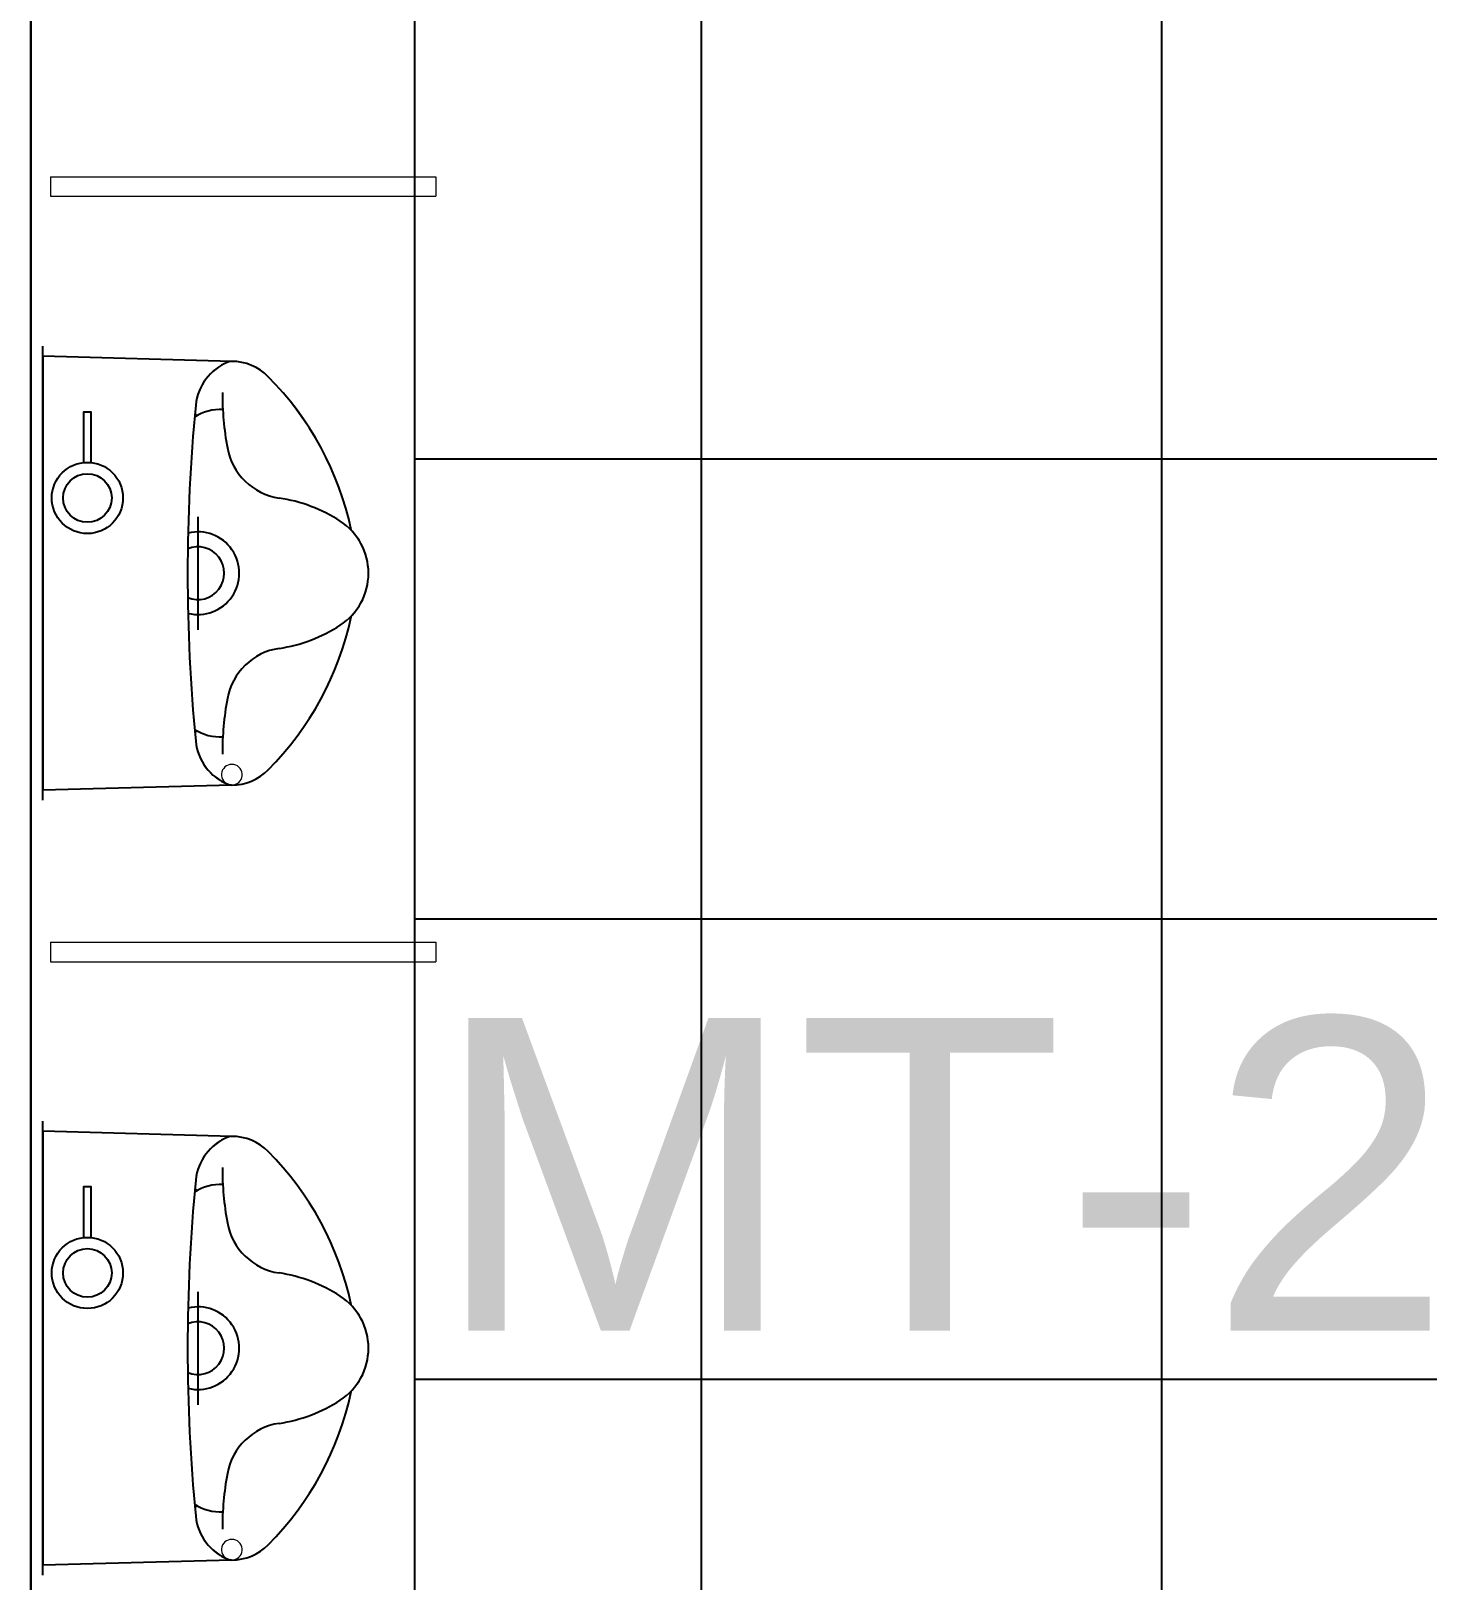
# Model space of a CAD drawing. Header units: millimetres. Extents: x 2148 to 2681, y 758 to 986.
# Drawn here: x 2510.94 to 2511.84, y 948.525 to 949.524 of the extents above; entities that cross this region are included whole.
import ezdxf

# ---------------------------------------------------------------- set-up
doc = ezdxf.new("R2010")
doc.units = ezdxf.units.MM
for name, color, linetype in [('0.1', 193, 'Continuous'), ('0.4', 121, 'Continuous'), ('DR', 7, 'Continuous'), ('hacht', 8, 'Continuous'), ('HATCH', 8, 'Continuous'), ('TEXT', 6, 'Continuous')]:
    doc.layers.add(name, color=color, linetype=linetype)
doc.styles.add('SWISS', font='swissl.ttf')

msp = doc.modelspace()

# ---------------------------------------------------------------- hatches: boundary and pattern name
at = {"layer": 'hacht', "ltscale": 0.05}
h = msp.add_hatch(dxfattribs=at)
h.set_pattern_fill('NET', color=256, scale=2.375, style=0)
h.set_pattern_definition([(0, (82336.3097, 3047.26358), (0, 0.296875), []), (90, (82336.3097, 3047.26358), (-0.296875, 2e-17), [])])
h.paths.add_polyline_path([(2511.8764025, 949.608491), (2511.9014025, 949.608491), (2511.9014025, 949.633491), (2512.3014025, 949.633491, 0.37895078), (2511.9014025, 950.008491), (2511.8764025, 950.008491), (2511.8764025, 950.4326617), (2511.8466668, 950.4326617), (2511.4466668, 950.4326617), (2510.95239, 950.4326617), (2510.95239, 950.3415499), (2511.1875558, 950.3415499), (2511.1875558, 949.9338362), (2511.2009959, 949.9338362), (2511.2009959, 949.9213362), (2511.1875558, 949.9213362), (2511.1875558, 949.4300491), (2511.2009959, 949.4300491), (2511.2009959, 949.4175491), (2511.1875558, 949.4175491), (2511.1875558, 948.9361779), (2511.2009959, 948.9361779), (2511.2009959, 948.9236779), (2511.1875558, 948.9236779), (2511.1875558, 948.4361779), (2511.2009959, 948.4361779), (2511.2009959, 948.4236779), (2511.1875558, 948.4236779), (2511.1875558, 948.4014659), (2510.95239, 948.4014659), (2510.95239, 947.6650508), (2511.3507242, 947.6650508), (2511.3507242, 948.1200508), (2511.3757242, 948.1200508, -0.41374725), (2511.8007242, 947.6650508), (2512.4464025, 947.6650508), (2512.4464025, 948.5215723), (2512.0464025, 948.5215723), (2512.0464025, 948.5929748), (2512.0714025, 948.5929748), (2512.0714025, 948.6179748), (2512.3714025, 948.6179748, 0.42638434), (2512.0723685, 948.8930369, 0.00085957), (2512.0714025, 948.8929748), (2512.0464025, 948.8929748), (2512.0464025, 949.0932632), (2512.0714025, 949.0932632), (2512.0714025, 949.1182632), (2512.3714025, 949.1182632, 0.42638434), (2512.0723685, 949.3933253, 0.00085957), (2512.0714025, 949.3932632), (2512.0464025, 949.3932632), (2512.0464025, 949.5227688), (2511.8764025, 949.5227688)])
h.paths.add_polyline_path([(2512.3484928, 950.2499078, -0.00112156), (2512.3490007, 950.2504881, 0.00332144)], flags=17)
h.paths.add_polyline_path([(2512.4411482, 950.1145375, 0.10439804), (2512.5404538, 950.1159242), (2512.6122846, 950.1363326), (2512.659526, 950.1500047), (2512.670425, 950.1591366), (2512.670425, 950.234482), (2512.6939905, 950.234482, -0.41421356), (2512.7153958, 950.2130768, -0.39000704), (2512.6957725, 950.1917458), (2512.6957725, 950.1621719), (2512.6890816, 950.1621719), (2512.6890816, 950.1916715), (2512.670425, 950.1916715), (2512.670425, 950.1591366), (2512.659526, 950.1500047), (2512.6122846, 950.1363326), (2512.5404538, 950.1159242, -0.10439804)])
h.paths.add_polyline_path([(2512.3490007, 950.1689134, -0.19353763), (2512.3344223, 950.2097007, 0.19353762), (2512.3490007, 950.1689134, 0.1598959), (2512.4413632, 950.1144903, -0.1598959)], flags=16)
h.paths.add_polyline_path([(2511.7267884, 949.0335802), (2511.2943399, 949.0335802), (2511.2943399, 948.8444669), (2511.7267884, 948.8444669)], flags=24)

# ---------------------------------------------------------------- linework, layer by layer
at = {"color": 8, "ltscale": 0.05, "elevation": 0}
msp.add_lwpolyline([(2510.93989, 948.4014659), (2511.1875558, 948.4014659), (2511.1875558, 950.3415499), (2510.93989, 950.3415499)], close=True, dxfattribs=at)
at = {"layer": '0.1'}
for p, q in [((2510.947573, 949.0279016, 0), (2510.947573, 949.3207346, 0)), ((2510.947573, 949.0279016, 0), (2510.947573, 949.3207346, 0)), ((2510.947573, 949.0279016, 0), (2510.947573, 949.3207346, 0)), ((2510.947573, 949.0279016, 0), (2510.947573, 949.3207346, 0)), ((2510.947573, 949.0279016, 0), (2510.947573, 949.3207346, 0)), ((2510.947573, 949.0279016, 0), (2510.947573, 949.3207346, 0)), ((2510.947573, 949.0279016, 0), (2510.947573, 949.3207346, 0)), ((2510.947573, 949.0279016, 0), (2510.947573, 949.3207346, 0)), ((2510.947573, 949.0279016, 0), (2510.947573, 949.3207346, 0)), ((2510.947573, 949.0279016, 0), (2510.947573, 949.3207346, 0)), ((2510.947573, 949.3142518, 0), (2510.947573, 949.0343844, 0)), ((2511.069488, 949.3109838, 0), (2510.947573, 949.3142518, 0)), ((2510.947573, 949.3142518, 0), (2510.947573, 949.0343844, 0)), ((2511.069488, 949.3109838, 0), (2510.947573, 949.3142518, 0)), ((2510.947573, 949.3142518, 0), (2510.947573, 949.0343844, 0)), ((2511.069488, 949.3109838, 0), (2510.947573, 949.3142518, 0)), ((2510.947573, 949.3142518, 0), (2510.947573, 949.0343844, 0)), ((2511.069488, 949.3109838, 0), (2510.947573, 949.3142518, 0)), ((2510.947573, 949.3142518, 0), (2510.947573, 949.0343844, 0)), ((2511.069488, 949.3109838, 0), (2510.947573, 949.3142518, 0)), ((2510.947573, 949.3142518, 0), (2510.947573, 949.0343844, 0)), ((2511.069488, 949.3109838, 0), (2510.947573, 949.3142518, 0)), ((2510.947573, 949.3142518, 0), (2510.947573, 949.0343844, 0)), ((2511.069488, 949.3109838, 0), (2510.947573, 949.3142518, 0)), ((2510.947573, 949.3142518, 0), (2510.947573, 949.0343844, 0)), ((2511.069488, 949.3109838, 0), (2510.947573, 949.3142518, 0)), ((2510.947573, 949.3142518, 0), (2510.947573, 949.0343844, 0)), ((2511.069488, 949.3109838, 0), (2510.947573, 949.3142518, 0)), ((2510.947573, 949.3142518, 0), (2510.947573, 949.0343844, 0)), ((2511.069488, 949.3109838, 0), (2510.947573, 949.3142518, 0)), ((2511.0475727, 949.2106439, 0), (2511.0475727, 949.1377119, 0)), ((2511.0475727, 949.2106439, 0), (2511.0475727, 949.1377119, 0)), ((2511.0475727, 949.2106439, 0), (2511.0475727, 949.1377119, 0)), ((2511.0475727, 949.2106439, 0), (2511.0475727, 949.1377119, 0)), ((2511.0475727, 949.2106439, 0), (2511.0475727, 949.1377119, 0)), ((2511.0475727, 949.2106439, 0), (2511.0475727, 949.1377119, 0)), ((2511.0475727, 949.2106439, 0), (2511.0475727, 949.1377119, 0)), ((2511.0475727, 949.2106439, 0), (2511.0475727, 949.1377119, 0)), ((2511.0475727, 949.2106439, 0), (2511.0475727, 949.1377119, 0)), ((2511.0475727, 949.2106439, 0), (2511.0475727, 949.1377119, 0)), ((2511.069488, 949.0376524, 0), (2510.947573, 949.0343844, 0)), ((2511.069488, 949.0376524, 0), (2510.947573, 949.0343844, 0)), ((2511.069488, 949.0376524, 0), (2510.947573, 949.0343844, 0)), ((2511.069488, 949.0376524, 0), (2510.947573, 949.0343844, 0)), ((2511.069488, 949.0376524, 0), (2510.947573, 949.0343844, 0)), ((2511.069488, 949.0376524, 0), (2510.947573, 949.0343844, 0)), ((2511.069488, 949.0376524, 0), (2510.947573, 949.0343844, 0)), ((2511.069488, 949.0376524, 0), (2510.947573, 949.0343844, 0)), ((2511.069488, 949.0376524, 0), (2510.947573, 949.0343844, 0)), ((2511.069488, 949.0376524, 0), (2510.947573, 949.0343844, 0)), ((2510.947573, 948.5279016, 0), (2510.947573, 948.8207346, 0)), ((2510.947573, 948.5279016, 0), (2510.947573, 948.8207346, 0)), ((2510.947573, 948.8142518, 0), (2510.947573, 948.5343844, 0)), ((2511.069488, 948.8109838, 0), (2510.947573, 948.8142518, 0)), ((2510.947573, 948.8142518, 0), (2510.947573, 948.5343844, 0)), ((2511.069488, 948.8109838, 0), (2510.947573, 948.8142518, 0)), ((2511.0475727, 948.7106439, 0), (2511.0475727, 948.6377119, 0)), ((2511.0475727, 948.7106439, 0), (2511.0475727, 948.6377119, 0)), ((2511.069488, 948.5376524, 0), (2510.947573, 948.5343844, 0)), ((2511.069488, 948.5376524, 0), (2510.947573, 948.5343844, 0))]:
    msp.add_line(p, q, dxfattribs=at)
for centre, radius, start, end in [((2511.0793476, 949.2795568, 0), 0.0333332, 111.7947487, 174.4420804), ((2511.0793476, 949.2795568, 0), 0.0333332, 111.7947487, 174.4420804), ((2511.0793476, 949.2795568, 0), 0.0333332, 111.7947487, 174.4420804), ((2511.0793476, 949.2795568, 0), 0.0333332, 111.7947487, 174.4420804), ((2511.0793476, 949.2795568, 0), 0.0333332, 111.7947487, 174.4420804), ((2511.0793476, 949.2795568, 0), 0.0333332, 111.7947487, 174.4420804), ((2511.0793476, 949.2795568, 0), 0.0333332, 111.7947487, 174.4420804), ((2511.0793476, 949.2795568, 0), 0.0333332, 111.7947487, 174.4420804), ((2511.0793476, 949.2795568, 0), 0.0333332, 111.7947487, 174.4420804), ((2511.0793476, 949.2795568, 0), 0.0333332, 111.7947487, 174.4420804), ((2511.0694467, 949.3043173, 0), 0.0066666, 89.6458022, 111.7947487), ((2511.0694467, 949.3043173, 0), 0.0066666, 89.6458022, 111.7947487), ((2511.0694467, 949.3043173, 0), 0.0066666, 89.6458022, 111.7947487), ((2511.0694467, 949.3043173, 0), 0.0066666, 89.6458022, 111.7947487), ((2511.0694467, 949.3043173, 0), 0.0066666, 89.6458022, 111.7947487), ((2511.0694467, 949.3043173, 0), 0.0066666, 89.6458022, 111.7947487), ((2511.0694467, 949.3043173, 0), 0.0066666, 89.6458022, 111.7947487), ((2511.0694467, 949.3043173, 0), 0.0066666, 89.6458022, 111.7947487), ((2511.0694467, 949.3043173, 0), 0.0066666, 89.6458022, 111.7947487), ((2511.0694467, 949.3043173, 0), 0.0066666, 89.6458022, 111.7947487), ((2511.0692819, 949.2776512, 0), 0.0333332, 44.7601461, 90), ((2511.0692819, 949.2776512, 0), 0.0333332, 44.7601461, 90), ((2511.0692819, 949.2776512, 0), 0.0333332, 44.7601461, 90), ((2511.0692819, 949.2776512, 0), 0.0333332, 44.7601461, 90), ((2511.0692819, 949.2776512, 0), 0.0333332, 44.7601461, 90), ((2511.0692819, 949.2776512, 0), 0.0333332, 44.7601461, 90), ((2511.0692819, 949.2776512, 0), 0.0333332, 44.7601461, 90), ((2511.0692819, 949.2776512, 0), 0.0333332, 44.7601461, 90), ((2511.0692819, 949.2776512, 0), 0.0333332, 44.7601461, 90), ((2511.0692819, 949.2776512, 0), 0.0333332, 44.7601461, 90), ((2510.9509387, 949.1602947, 0), 0.1999995, 12.1429335, 44.7601461), ((2510.9509387, 949.1602947, 0), 0.1999995, 12.1429335, 44.7601461), ((2510.9509387, 949.1602947, 0), 0.1999995, 12.1429335, 44.7601461), ((2510.9509387, 949.1602947, 0), 0.1999995, 12.1429335, 44.7601461), ((2510.9509387, 949.1602947, 0), 0.1999995, 12.1429335, 44.7601461), ((2510.9509387, 949.1602947, 0), 0.1999995, 12.1429335, 44.7601461), ((2510.9509387, 949.1602947, 0), 0.1999995, 12.1429335, 44.7601461), ((2510.9509387, 949.1602947, 0), 0.1999995, 12.1429335, 44.7601461), ((2510.9509387, 949.1602947, 0), 0.1999995, 12.1429335, 44.7601461), ((2510.9509387, 949.1602947, 0), 0.1999995, 12.1429335, 44.7601461), ((2511.2633148, 949.2909845, 0), 0.1999995, 180, 190.292817), ((2511.2633148, 949.2909845, 0), 0.1999995, 180, 190.292817), ((2511.2633148, 949.2909845, 0), 0.1999995, 180, 190.292817), ((2511.2633148, 949.2909845, 0), 0.1999995, 180, 190.292817), ((2511.2633148, 949.2909845, 0), 0.1999995, 180, 190.292817), ((2511.2633148, 949.2909845, 0), 0.1999995, 180, 190.292817), ((2511.2633148, 949.2909845, 0), 0.1999995, 180, 190.292817), ((2511.2633148, 949.2909845, 0), 0.1999995, 180, 190.292817), ((2511.2633148, 949.2909845, 0), 0.1999995, 180, 190.292817), ((2511.2633148, 949.2909845, 0), 0.1999995, 180, 190.292817), ((2512.1608329, 949.1743181, 0), 1.1199269, 174.4420804, 185.5579196), ((2512.1608329, 949.1743181, 0), 1.1199269, 174.4420804, 185.5579196), ((2512.1608329, 949.1743181, 0), 1.1199269, 174.4420804, 185.5579196), ((2512.1608329, 949.1743181, 0), 1.1199269, 174.4420804, 185.5579196), ((2512.1608329, 949.1743181, 0), 1.1199269, 174.4420804, 185.5579196), ((2512.1608329, 949.1743181, 0), 1.1199269, 174.4420804, 185.5579196), ((2512.1608329, 949.1743181, 0), 1.1199269, 174.4420804, 185.5579196), ((2512.1608329, 949.1743181, 0), 1.1199269, 174.4420804, 185.5579196), ((2512.1608329, 949.1743181, 0), 1.1199269, 174.4420804, 185.5579196), ((2512.1608329, 949.1743181, 0), 1.1199269, 174.4420804, 185.5579196), ((2511.0618448, 949.249925, 0), 0.0299999, 86.5994621, 123.1383206), ((2511.0618448, 949.249925, 0), 0.0299999, 86.5994621, 123.1383206), ((2511.0618448, 949.249925, 0), 0.0299999, 86.5994621, 123.1383206), ((2511.0618448, 949.249925, 0), 0.0299999, 86.5994621, 123.1383206), ((2511.0618448, 949.249925, 0), 0.0299999, 86.5994621, 123.1383206), ((2511.0618448, 949.249925, 0), 0.0299999, 86.5994621, 123.1383206), ((2511.0618448, 949.249925, 0), 0.0299999, 86.5994621, 123.1383206), ((2511.0618448, 949.249925, 0), 0.0299999, 86.5994621, 123.1383206), ((2511.0618448, 949.249925, 0), 0.0299999, 86.5994621, 123.1383206), ((2511.0618448, 949.249925, 0), 0.0299999, 86.5994621, 123.1383206), ((2511.1058901, 949.262396, 0), 0.0399999, 190.292817, 261.3901036), ((2511.1058901, 949.262396, 0), 0.0399999, 190.292817, 261.3901036), ((2511.1058901, 949.262396, 0), 0.0399999, 190.292817, 261.3901036), ((2511.1058901, 949.262396, 0), 0.0399999, 190.292817, 261.3901036), ((2511.1058901, 949.262396, 0), 0.0399999, 190.292817, 261.3901036), ((2511.1058901, 949.262396, 0), 0.0399999, 190.292817, 261.3901036), ((2511.1058901, 949.262396, 0), 0.0399999, 190.292817, 261.3901036), ((2511.1058901, 949.262396, 0), 0.0399999, 190.292817, 261.3901036), ((2511.1058901, 949.262396, 0), 0.0399999, 190.292817, 261.3901036), ((2511.1058901, 949.262396, 0), 0.0399999, 190.292817, 261.3901036), ((2511.0849312, 949.123974, 0), 0.0999997, 57.0420919, 81.3901036), ((2511.0849312, 949.123974, 0), 0.0999997, 57.0420919, 81.3901036), ((2511.0849312, 949.123974, 0), 0.0999997, 57.0420919, 81.3901036), ((2511.0849312, 949.123974, 0), 0.0999997, 57.0420919, 81.3901036), ((2511.0849312, 949.123974, 0), 0.0999997, 57.0420919, 81.3901036), ((2511.0849312, 949.123974, 0), 0.0999997, 57.0420919, 81.3901036), ((2511.0849312, 949.123974, 0), 0.0999997, 57.0420919, 81.3901036), ((2511.0849312, 949.123974, 0), 0.0999997, 57.0420919, 81.3901036), ((2511.0849312, 949.123974, 0), 0.0999997, 57.0420919, 81.3901036), ((2511.0849312, 949.123974, 0), 0.0999997, 57.0420919, 81.3901036), ((2511.1175725, 949.1743181, 0), 0.0399999, 302.9579081, 57.0420919), ((2511.1175725, 949.1743181, 0), 0.0399999, 302.9579081, 57.0420919), ((2511.1175725, 949.1743181, 0), 0.0399999, 302.9579081, 57.0420919), ((2511.1175725, 949.1743181, 0), 0.0399999, 302.9579081, 57.0420919), ((2511.1175725, 949.1743181, 0), 0.0399999, 302.9579081, 57.0420919), ((2511.1175725, 949.1743181, 0), 0.0399999, 302.9579081, 57.0420919), ((2511.1175725, 949.1743181, 0), 0.0399999, 302.9579081, 57.0420919), ((2511.1175725, 949.1743181, 0), 0.0399999, 302.9579081, 57.0420919), ((2511.1175725, 949.1743181, 0), 0.0399999, 302.9579081, 57.0420919), ((2511.1175725, 949.1743181, 0), 0.0399999, 302.9579081, 57.0420919), ((2511.0475727, 949.1743181, 0), 0.0266666, 256.1859408, 103.8140592), ((2511.0475727, 949.1743181, 0), 0.0266666, 256.1859408, 103.8140592), ((2511.0475727, 949.1743181, 0), 0.0266666, 256.1859408, 103.8140592), ((2511.0475727, 949.1743181, 0), 0.0266666, 256.1859408, 103.8140592), ((2511.0475727, 949.1743181, 0), 0.0266666, 256.1859408, 103.8140592), ((2511.0475727, 949.1743181, 0), 0.0266666, 256.1859408, 103.8140592), ((2511.0475727, 949.1743181, 0), 0.0266666, 256.1859408, 103.8140592), ((2511.0475727, 949.1743181, 0), 0.0266666, 256.1859408, 103.8140592), ((2511.0475727, 949.1743181, 0), 0.0266666, 256.1859408, 103.8140592), ((2511.0475727, 949.1743181, 0), 0.0266666, 256.1859408, 103.8140592), ((2511.0161136, 949.1743181, 0), 0.133333, 11.9264657, 12.1429335), ((2511.0161136, 949.1743181, 0), 0.133333, 11.9264657, 12.1429335), ((2511.0161136, 949.1743181, 0), 0.133333, 11.9264657, 12.1429335), ((2511.0161136, 949.1743181, 0), 0.133333, 11.9264657, 12.1429335), ((2511.0161136, 949.1743181, 0), 0.133333, 11.9264657, 12.1429335), ((2511.0161136, 949.1743181, 0), 0.133333, 11.9264657, 12.1429335), ((2511.0161136, 949.1743181, 0), 0.133333, 11.9264657, 12.1429335), ((2511.0161136, 949.1743181, 0), 0.133333, 11.9264657, 12.1429335), ((2511.0161136, 949.1743181, 0), 0.133333, 11.9264657, 12.1429335), ((2511.0161136, 949.1743181, 0), 0.133333, 11.9264657, 12.1429335), ((2511.0475727, 949.1743181, 0), 0.017, 247.3130539, 112.6869461), ((2511.0475727, 949.1743181, 0), 0.017, 247.3130539, 112.6869461), ((2511.0475727, 949.1743181, 0), 0.017, 247.3130539, 112.6869461), ((2511.0475727, 949.1743181, 0), 0.017, 247.3130539, 112.6869461), ((2511.0475727, 949.1743181, 0), 0.017, 247.3130539, 112.6869461), ((2511.0475727, 949.1743181, 0), 0.017, 247.3130539, 112.6869461), ((2511.0475727, 949.1743181, 0), 0.017, 247.3130539, 112.6869461), ((2511.0475727, 949.1743181, 0), 0.017, 247.3130539, 112.6869461), ((2511.0475727, 949.1743181, 0), 0.017, 247.3130539, 112.6869461), ((2511.0475727, 949.1743181, 0), 0.017, 247.3130539, 112.6869461), ((2510.9509387, 949.1883415, 0), 0.1999995, 315.2398539, 347.8570665), ((2510.9509387, 949.1883415, 0), 0.1999995, 315.2398539, 347.8570665), ((2510.9509387, 949.1883415, 0), 0.1999995, 315.2398539, 347.8570665), ((2510.9509387, 949.1883415, 0), 0.1999995, 315.2398539, 347.8570665), ((2510.9509387, 949.1883415, 0), 0.1999995, 315.2398539, 347.8570665), ((2510.9509387, 949.1883415, 0), 0.1999995, 315.2398539, 347.8570665), ((2510.9509387, 949.1883415, 0), 0.1999995, 315.2398539, 347.8570665), ((2510.9509387, 949.1883415, 0), 0.1999995, 315.2398539, 347.8570665), ((2510.9509387, 949.1883415, 0), 0.1999995, 315.2398539, 347.8570665), ((2510.9509387, 949.1883415, 0), 0.1999995, 315.2398539, 347.8570665), ((2511.0161136, 949.1743181, 0), 0.133333, 347.8570665, 348.0735343), ((2511.0161136, 949.1743181, 0), 0.133333, 347.8570665, 348.0735343), ((2511.0161136, 949.1743181, 0), 0.133333, 347.8570665, 348.0735343), ((2511.0161136, 949.1743181, 0), 0.133333, 347.8570665, 348.0735343), ((2511.0161136, 949.1743181, 0), 0.133333, 347.8570665, 348.0735343), ((2511.0161136, 949.1743181, 0), 0.133333, 347.8570665, 348.0735343), ((2511.0161136, 949.1743181, 0), 0.133333, 347.8570665, 348.0735343), ((2511.0161136, 949.1743181, 0), 0.133333, 347.8570665, 348.0735343), ((2511.0161136, 949.1743181, 0), 0.133333, 347.8570665, 348.0735343), ((2511.0161136, 949.1743181, 0), 0.133333, 347.8570665, 348.0735343), ((2511.0849312, 949.2246622, 0), 0.0999997, 278.6098964, 302.9579081), ((2511.0849312, 949.2246622, 0), 0.0999997, 278.6098964, 302.9579081), ((2511.0849312, 949.2246622, 0), 0.0999997, 278.6098964, 302.9579081), ((2511.0849312, 949.2246622, 0), 0.0999997, 278.6098964, 302.9579081), ((2511.0849312, 949.2246622, 0), 0.0999997, 278.6098964, 302.9579081), ((2511.0849312, 949.2246622, 0), 0.0999997, 278.6098964, 302.9579081), ((2511.0849312, 949.2246622, 0), 0.0999997, 278.6098964, 302.9579081), ((2511.0849312, 949.2246622, 0), 0.0999997, 278.6098964, 302.9579081), ((2511.0849312, 949.2246622, 0), 0.0999997, 278.6098964, 302.9579081), ((2511.0849312, 949.2246622, 0), 0.0999997, 278.6098964, 302.9579081), ((2511.1058901, 949.0862403, 0), 0.0399999, 98.6098964, 169.707183), ((2511.1058901, 949.0862403, 0), 0.0399999, 98.6098964, 169.707183), ((2511.1058901, 949.0862403, 0), 0.0399999, 98.6098964, 169.707183), ((2511.1058901, 949.0862403, 0), 0.0399999, 98.6098964, 169.707183), ((2511.1058901, 949.0862403, 0), 0.0399999, 98.6098964, 169.707183), ((2511.1058901, 949.0862403, 0), 0.0399999, 98.6098964, 169.707183), ((2511.1058901, 949.0862403, 0), 0.0399999, 98.6098964, 169.707183), ((2511.1058901, 949.0862403, 0), 0.0399999, 98.6098964, 169.707183), ((2511.1058901, 949.0862403, 0), 0.0399999, 98.6098964, 169.707183), ((2511.1058901, 949.0862403, 0), 0.0399999, 98.6098964, 169.707183), ((2511.2633148, 949.0576518, 0), 0.1999995, 169.707183, 180), ((2511.2633148, 949.0576518, 0), 0.1999995, 169.707183, 180), ((2511.2633148, 949.0576518, 0), 0.1999995, 169.707183, 180), ((2511.2633148, 949.0576518, 0), 0.1999995, 169.707183, 180), ((2511.2633148, 949.0576518, 0), 0.1999995, 169.707183, 180), ((2511.2633148, 949.0576518, 0), 0.1999995, 169.707183, 180), ((2511.2633148, 949.0576518, 0), 0.1999995, 169.707183, 180), ((2511.2633148, 949.0576518, 0), 0.1999995, 169.707183, 180), ((2511.2633148, 949.0576518, 0), 0.1999995, 169.707183, 180), ((2511.2633148, 949.0576518, 0), 0.1999995, 169.707183, 180), ((2511.0618448, 949.0987113, 0), 0.0299999, 236.8616794, 273.4005379), ((2511.0618448, 949.0987113, 0), 0.0299999, 236.8616794, 273.4005379), ((2511.0618448, 949.0987113, 0), 0.0299999, 236.8616794, 273.4005379), ((2511.0618448, 949.0987113, 0), 0.0299999, 236.8616794, 273.4005379), ((2511.0618448, 949.0987113, 0), 0.0299999, 236.8616794, 273.4005379), ((2511.0618448, 949.0987113, 0), 0.0299999, 236.8616794, 273.4005379), ((2511.0618448, 949.0987113, 0), 0.0299999, 236.8616794, 273.4005379), ((2511.0618448, 949.0987113, 0), 0.0299999, 236.8616794, 273.4005379), ((2511.0618448, 949.0987113, 0), 0.0299999, 236.8616794, 273.4005379), ((2511.0618448, 949.0987113, 0), 0.0299999, 236.8616794, 273.4005379), ((2511.0793476, 949.0690794, 0), 0.0333332, 185.5579196, 248.2052513), ((2511.0793476, 949.0690794, 0), 0.0333332, 185.5579196, 248.2052513), ((2511.0793476, 949.0690794, 0), 0.0333332, 185.5579196, 248.2052513), ((2511.0793476, 949.0690794, 0), 0.0333332, 185.5579196, 248.2052513), ((2511.0793476, 949.0690794, 0), 0.0333332, 185.5579196, 248.2052513), ((2511.0793476, 949.0690794, 0), 0.0333332, 185.5579196, 248.2052513), ((2511.0793476, 949.0690794, 0), 0.0333332, 185.5579196, 248.2052513), ((2511.0793476, 949.0690794, 0), 0.0333332, 185.5579196, 248.2052513), ((2511.0793476, 949.0690794, 0), 0.0333332, 185.5579196, 248.2052513), ((2511.0793476, 949.0690794, 0), 0.0333332, 185.5579196, 248.2052513), ((2511.0692819, 949.0709851, 0), 0.0333332, 270, 315.2398539), ((2511.0692819, 949.0709851, 0), 0.0333332, 270, 315.2398539), ((2511.0692819, 949.0709851, 0), 0.0333332, 270, 315.2398539), ((2511.0692819, 949.0709851, 0), 0.0333332, 270, 315.2398539), ((2511.0692819, 949.0709851, 0), 0.0333332, 270, 315.2398539), ((2511.0692819, 949.0709851, 0), 0.0333332, 270, 315.2398539), ((2511.0692819, 949.0709851, 0), 0.0333332, 270, 315.2398539), ((2511.0692819, 949.0709851, 0), 0.0333332, 270, 315.2398539), ((2511.0692819, 949.0709851, 0), 0.0333332, 270, 315.2398539), ((2511.0692819, 949.0709851, 0), 0.0333332, 270, 315.2398539), ((2511.0694467, 949.044319, 0), 0.0066666, 248.2052513, 270.3541978), ((2511.0694467, 949.044319, 0), 0.0066666, 248.2052513, 270.3541978), ((2511.0694467, 949.044319, 0), 0.0066666, 248.2052513, 270.3541978), ((2511.0694467, 949.044319, 0), 0.0066666, 248.2052513, 270.3541978), ((2511.0694467, 949.044319, 0), 0.0066666, 248.2052513, 270.3541978), ((2511.0694467, 949.044319, 0), 0.0066666, 248.2052513, 270.3541978), ((2511.0694467, 949.044319, 0), 0.0066666, 248.2052513, 270.3541978), ((2511.0694467, 949.044319, 0), 0.0066666, 248.2052513, 270.3541978), ((2511.0694467, 949.044319, 0), 0.0066666, 248.2052513, 270.3541978), ((2511.0694467, 949.044319, 0), 0.0066666, 248.2052513, 270.3541978), ((2511.0793476, 948.7795568, 0), 0.0333332, 111.7947487, 174.4420804), ((2511.0793476, 948.7795568, 0), 0.0333332, 111.7947487, 174.4420804), ((2511.0694467, 948.8043173, 0), 0.0066666, 89.6458022, 111.7947487), ((2511.0694467, 948.8043173, 0), 0.0066666, 89.6458022, 111.7947487), ((2511.0692819, 948.7776512, 0), 0.0333332, 44.7601461, 90), ((2511.0692819, 948.7776512, 0), 0.0333332, 44.7601461, 90), ((2510.9509387, 948.6602947, 0), 0.1999995, 12.1429335, 44.7601461), ((2510.9509387, 948.6602947, 0), 0.1999995, 12.1429335, 44.7601461), ((2511.2633148, 948.7909845, 0), 0.1999995, 180, 190.292817), ((2511.2633148, 948.7909845, 0), 0.1999995, 180, 190.292817), ((2512.1608329, 948.6743181, 0), 1.1199269, 174.4420804, 185.5579196), ((2512.1608329, 948.6743181, 0), 1.1199269, 174.4420804, 185.5579196), ((2511.0618448, 948.749925, 0), 0.0299999, 86.5994621, 123.1383206), ((2511.0618448, 948.749925, 0), 0.0299999, 86.5994621, 123.1383206), ((2511.1058901, 948.762396, 0), 0.0399999, 190.292817, 261.3901036), ((2511.1058901, 948.762396, 0), 0.0399999, 190.292817, 261.3901036), ((2511.0849312, 948.623974, 0), 0.0999997, 57.0420919, 81.3901036), ((2511.0849312, 948.623974, 0), 0.0999997, 57.0420919, 81.3901036), ((2511.1175725, 948.6743181, 0), 0.0399999, 302.9579081, 57.0420919), ((2511.1175725, 948.6743181, 0), 0.0399999, 302.9579081, 57.0420919), ((2511.0475727, 948.6743181, 0), 0.0266666, 256.1859408, 103.8140592), ((2511.0475727, 948.6743181, 0), 0.0266666, 256.1859408, 103.8140592), ((2511.0161136, 948.6743181, 0), 0.133333, 11.9264657, 12.1429335), ((2511.0161136, 948.6743181, 0), 0.133333, 11.9264657, 12.1429335), ((2511.0475727, 948.6743181, 0), 0.017, 247.3130539, 112.6869461), ((2511.0475727, 948.6743181, 0), 0.017, 247.3130539, 112.6869461), ((2511.0161136, 948.6743181, 0), 0.133333, 347.8570665, 348.0735343), ((2511.0161136, 948.6743181, 0), 0.133333, 347.8570665, 348.0735343), ((2510.9509387, 948.6883415, 0), 0.1999995, 315.2398539, 347.8570665), ((2510.9509387, 948.6883415, 0), 0.1999995, 315.2398539, 347.8570665), ((2511.0849312, 948.7246622, 0), 0.0999997, 278.6098964, 302.9579081), ((2511.0849312, 948.7246622, 0), 0.0999997, 278.6098964, 302.9579081), ((2511.1058901, 948.5862403, 0), 0.0399999, 98.6098964, 169.707183), ((2511.1058901, 948.5862403, 0), 0.0399999, 98.6098964, 169.707183), ((2511.2633148, 948.5576518, 0), 0.1999995, 169.707183, 180), ((2511.2633148, 948.5576518, 0), 0.1999995, 169.707183, 180), ((2511.0618448, 948.5987113, 0), 0.0299999, 236.8616794, 273.4005379), ((2511.0618448, 948.5987113, 0), 0.0299999, 236.8616794, 273.4005379), ((2511.0793476, 948.5690794, 0), 0.0333332, 185.5579196, 248.2052513), ((2511.0793476, 948.5690794, 0), 0.0333332, 185.5579196, 248.2052513), ((2511.0692819, 948.5709851, 0), 0.0333332, 270, 315.2398539), ((2511.0692819, 948.5709851, 0), 0.0333332, 270, 315.2398539), ((2511.0694467, 948.544319, 0), 0.0066666, 248.2052513, 270.3541978), ((2511.0694467, 948.544319, 0), 0.0066666, 248.2052513, 270.3541978)]:
    msp.add_arc(centre, radius, start, end, dxfattribs=at)
at = {"layer": '0.4', "color": 193, "lineweight": 0, "ltscale": 0.5}
for p, q in [((2510.947573, 949.2375587, 0), (2510.947573, 949.3142518, 0)), ((2510.947573, 949.3142518, 0), (2511.069488, 949.3109838, 0)), ((2510.947573, 949.2375587, 0), (2510.947573, 949.3142518, 0)), ((2510.947573, 949.3142518, 0), (2511.069488, 949.3109838, 0)), ((2510.947573, 949.2375587, 0), (2510.947573, 949.3142518, 0)), ((2510.947573, 949.3142518, 0), (2511.069488, 949.3109838, 0)), ((2510.947573, 949.2375587, 0), (2510.947573, 949.3142518, 0)), ((2510.947573, 949.3142518, 0), (2511.069488, 949.3109838, 0)), ((2510.947573, 949.2375587, 0), (2510.947573, 949.3142518, 0)), ((2510.947573, 949.3142518, 0), (2511.069488, 949.3109838, 0)), ((2510.947573, 949.2375587, 0), (2510.947573, 949.3142518, 0)), ((2510.947573, 949.3142518, 0), (2511.069488, 949.3109838, 0)), ((2510.947573, 949.2375587, 0), (2510.947573, 949.3142518, 0)), ((2510.947573, 949.3142518, 0), (2511.069488, 949.3109838, 0)), ((2510.947573, 949.2375587, 0), (2510.947573, 949.3142518, 0)), ((2510.947573, 949.3142518, 0), (2511.069488, 949.3109838, 0)), ((2510.947573, 949.2375587, 0), (2510.947573, 949.3142518, 0)), ((2510.947573, 949.3142518, 0), (2511.069488, 949.3109838, 0)), ((2510.947573, 949.2375587, 0), (2510.947573, 949.3142518, 0)), ((2510.947573, 949.3142518, 0), (2511.069488, 949.3109838, 0)), ((2511.0475727, 949.1573182, 0), (2511.0475727, 949.1913181, 0)), ((2511.0475727, 949.1573182, 0), (2511.0475727, 949.1913181, 0)), ((2511.0475727, 949.1573182, 0), (2511.0475727, 949.1913181, 0)), ((2511.0475727, 949.1573182, 0), (2511.0475727, 949.1913181, 0)), ((2511.0475727, 949.1573182, 0), (2511.0475727, 949.1913181, 0)), ((2511.0475727, 949.1573182, 0), (2511.0475727, 949.1913181, 0)), ((2511.0475727, 949.1573182, 0), (2511.0475727, 949.1913181, 0)), ((2511.0475727, 949.1573182, 0), (2511.0475727, 949.1913181, 0)), ((2511.0475727, 949.1573182, 0), (2511.0475727, 949.1913181, 0)), ((2511.0475727, 949.1573182, 0), (2511.0475727, 949.1913181, 0)), ((2510.947573, 949.0343844, 0), (2510.947573, 949.117559, 0)), ((2510.947573, 949.0343844, 0), (2510.947573, 949.117559, 0)), ((2510.947573, 949.0343844, 0), (2510.947573, 949.117559, 0)), ((2510.947573, 949.0343844, 0), (2510.947573, 949.117559, 0)), ((2510.947573, 949.0343844, 0), (2510.947573, 949.117559, 0)), ((2510.947573, 949.0343844, 0), (2510.947573, 949.117559, 0)), ((2510.947573, 949.0343844, 0), (2510.947573, 949.117559, 0)), ((2510.947573, 949.0343844, 0), (2510.947573, 949.117559, 0)), ((2510.947573, 949.0343844, 0), (2510.947573, 949.117559, 0)), ((2510.947573, 949.0343844, 0), (2510.947573, 949.117559, 0)), ((2511.069488, 949.0376524, 0), (2510.947573, 949.0343844, 0)), ((2511.069488, 949.0376524, 0), (2510.947573, 949.0343844, 0)), ((2511.069488, 949.0376524, 0), (2510.947573, 949.0343844, 0)), ((2511.069488, 949.0376524, 0), (2510.947573, 949.0343844, 0)), ((2511.069488, 949.0376524, 0), (2510.947573, 949.0343844, 0)), ((2511.069488, 949.0376524, 0), (2510.947573, 949.0343844, 0)), ((2511.069488, 949.0376524, 0), (2510.947573, 949.0343844, 0)), ((2511.069488, 949.0376524, 0), (2510.947573, 949.0343844, 0)), ((2511.069488, 949.0376524, 0), (2510.947573, 949.0343844, 0)), ((2511.069488, 949.0376524, 0), (2510.947573, 949.0343844, 0)), ((2510.947573, 948.7375587, 0), (2510.947573, 948.8142518, 0)), ((2510.947573, 948.8142518, 0), (2511.069488, 948.8109838, 0)), ((2510.947573, 948.7375587, 0), (2510.947573, 948.8142518, 0)), ((2510.947573, 948.8142518, 0), (2511.069488, 948.8109838, 0)), ((2511.0475727, 948.6573182, 0), (2511.0475727, 948.6913181, 0)), ((2511.0475727, 948.6573182, 0), (2511.0475727, 948.6913181, 0)), ((2510.947573, 948.5343844, 0), (2510.947573, 948.617559, 0)), ((2510.947573, 948.5343844, 0), (2510.947573, 948.617559, 0)), ((2511.069488, 948.5376524, 0), (2510.947573, 948.5343844, 0)), ((2511.069488, 948.5376524, 0), (2510.947573, 948.5343844, 0))]:
    msp.add_line(p, q, dxfattribs=at)
for centre, radius, start, end in [((2511.0793476, 949.2795568, 0), 0.0333332, 111.7947487, 186.8931763), ((2511.0793476, 949.2795568, 0), 0.0333332, 111.7947487, 186.8931763), ((2511.0793476, 949.2795568, 0), 0.0333332, 111.7947487, 186.8931763), ((2511.0793476, 949.2795568, 0), 0.0333332, 111.7947487, 186.8931763), ((2511.0793476, 949.2795568, 0), 0.0333332, 111.7947487, 186.8931763), ((2511.0793476, 949.2795568, 0), 0.0333332, 111.7947487, 186.8931763), ((2511.0793476, 949.2795568, 0), 0.0333332, 111.7947487, 186.8931763), ((2511.0793476, 949.2795568, 0), 0.0333332, 111.7947487, 186.8931763), ((2511.0793476, 949.2795568, 0), 0.0333332, 111.7947487, 186.8931763), ((2511.0793476, 949.2795568, 0), 0.0333332, 111.7947487, 186.8931763), ((2511.0793476, 949.2795568, 0), 0.0333332, 111.7947487, 174.4420804), ((2511.0793476, 949.2795568, 0), 0.0333332, 111.7947487, 174.4420804), ((2511.0793476, 949.2795568, 0), 0.0333332, 111.7947487, 174.4420804), ((2511.0793476, 949.2795568, 0), 0.0333332, 111.7947487, 174.4420804), ((2511.0793476, 949.2795568, 0), 0.0333332, 111.7947487, 174.4420804), ((2511.0793476, 949.2795568, 0), 0.0333332, 111.7947487, 174.4420804), ((2511.0793476, 949.2795568, 0), 0.0333332, 111.7947487, 174.4420804), ((2511.0793476, 949.2795568, 0), 0.0333332, 111.7947487, 174.4420804), ((2511.0793476, 949.2795568, 0), 0.0333332, 111.7947487, 174.4420804), ((2511.0793476, 949.2795568, 0), 0.0333332, 111.7947487, 174.4420804), ((2511.0694467, 949.3043173, 0), 0.0066666, 89.6458022, 111.7947487), ((2511.0694467, 949.3043173, 0), 0.0066666, 89.6458022, 111.7947487), ((2511.0694467, 949.3043173, 0), 0.0066666, 89.6458022, 111.7947487), ((2511.0694467, 949.3043173, 0), 0.0066666, 89.6458022, 111.7947487), ((2511.0694467, 949.3043173, 0), 0.0066666, 89.6458022, 111.7947487), ((2511.0694467, 949.3043173, 0), 0.0066666, 89.6458022, 111.7947487), ((2511.0694467, 949.3043173, 0), 0.0066666, 89.6458022, 111.7947487), ((2511.0694467, 949.3043173, 0), 0.0066666, 89.6458022, 111.7947487), ((2511.0694467, 949.3043173, 0), 0.0066666, 89.6458022, 111.7947487), ((2511.0694467, 949.3043173, 0), 0.0066666, 89.6458022, 111.7947487), ((2511.0694467, 949.3043173, 0), 0.0066666, 89.6458022, 111.7947487), ((2511.0694467, 949.3043173, 0), 0.0066666, 89.6458022, 111.7947487), ((2511.0694467, 949.3043173, 0), 0.0066666, 89.6458022, 111.7947487), ((2511.0694467, 949.3043173, 0), 0.0066666, 89.6458022, 111.7947487), ((2511.0694467, 949.3043173, 0), 0.0066666, 89.6458022, 111.7947487), ((2511.0694467, 949.3043173, 0), 0.0066666, 89.6458022, 111.7947487), ((2511.0694467, 949.3043173, 0), 0.0066666, 89.6458022, 111.7947487), ((2511.0694467, 949.3043173, 0), 0.0066666, 89.6458022, 111.7947487), ((2511.0694467, 949.3043173, 0), 0.0066666, 89.6458022, 111.7947487), ((2511.0694467, 949.3043173, 0), 0.0066666, 89.6458022, 111.7947487), ((2511.0692819, 949.2776512, 0), 0.0333332, 44.7601461, 89.6458022), ((2511.0692819, 949.2776512, 0), 0.0333332, 44.7601461, 89.6458022), ((2511.0692819, 949.2776512, 0), 0.0333332, 44.7601461, 89.6458022), ((2511.0692819, 949.2776512, 0), 0.0333332, 44.7601461, 89.6458022), ((2511.0692819, 949.2776512, 0), 0.0333332, 44.7601461, 89.6458022), ((2511.0692819, 949.2776512, 0), 0.0333332, 44.7601461, 89.6458022), ((2511.0692819, 949.2776512, 0), 0.0333332, 44.7601461, 89.6458022), ((2511.0692819, 949.2776512, 0), 0.0333332, 44.7601461, 89.6458022), ((2511.0692819, 949.2776512, 0), 0.0333332, 44.7601461, 89.6458022), ((2511.0692819, 949.2776512, 0), 0.0333332, 44.7601461, 89.6458022), ((2510.9509387, 949.1602947, 0), 0.1999995, 11.9984735, 44.7601461), ((2510.9509387, 949.1602947, 0), 0.1999995, 11.9984735, 44.7601461), ((2510.9509387, 949.1602947, 0), 0.1999995, 11.9984735, 44.7601461), ((2510.9509387, 949.1602947, 0), 0.1999995, 11.9984735, 44.7601461), ((2510.9509387, 949.1602947, 0), 0.1999995, 11.9984735, 44.7601461), ((2510.9509387, 949.1602947, 0), 0.1999995, 11.9984735, 44.7601461), ((2510.9509387, 949.1602947, 0), 0.1999995, 11.9984735, 44.7601461), ((2510.9509387, 949.1602947, 0), 0.1999995, 11.9984735, 44.7601461), ((2510.9509387, 949.1602947, 0), 0.1999995, 11.9984735, 44.7601461), ((2510.9509387, 949.1602947, 0), 0.1999995, 11.9984735, 44.7601461), ((2512.1608329, 949.1743181, 0), 1.1199269, 174.4420804, 185.5579196), ((2512.1608329, 949.1743181, 0), 1.1199269, 174.4420804, 185.5579196), ((2512.1608329, 949.1743181, 0), 1.1199269, 174.4420804, 185.5579196), ((2512.1608329, 949.1743181, 0), 1.1199269, 174.4420804, 185.5579196), ((2512.1608329, 949.1743181, 0), 1.1199269, 174.4420804, 185.5579196), ((2512.1608329, 949.1743181, 0), 1.1199269, 174.4420804, 185.5579196), ((2512.1608329, 949.1743181, 0), 1.1199269, 174.4420804, 185.5579196), ((2512.1608329, 949.1743181, 0), 1.1199269, 174.4420804, 185.5579196), ((2512.1608329, 949.1743181, 0), 1.1199269, 174.4420804, 185.5579196), ((2512.1608329, 949.1743181, 0), 1.1199269, 174.4420804, 185.5579196), ((2512.1608329, 949.1743181, 0), 1.1199269, 174.8397862, 178.6750716), ((2512.1608329, 949.1743181, 0), 1.1199269, 174.8397862, 178.6750716), ((2512.1608329, 949.1743181, 0), 1.1199269, 174.8397862, 178.6750716), ((2512.1608329, 949.1743181, 0), 1.1199269, 174.8397862, 178.6750716), ((2512.1608329, 949.1743181, 0), 1.1199269, 174.8397862, 178.6750716), ((2512.1608329, 949.1743181, 0), 1.1199269, 174.8397862, 178.6750716), ((2512.1608329, 949.1743181, 0), 1.1199269, 174.8397862, 178.6750716), ((2512.1608329, 949.1743181, 0), 1.1199269, 174.8397862, 178.6750716), ((2512.1608329, 949.1743181, 0), 1.1199269, 174.8397862, 178.6750716), ((2512.1608329, 949.1743181, 0), 1.1199269, 174.8397862, 178.6750716), ((2511.0618448, 949.249925, 0), 0.0299999, 121.3089605, 123.1383206), ((2511.0618448, 949.249925, 0), 0.0299999, 121.3089605, 123.1383206), ((2511.0618448, 949.249925, 0), 0.0299999, 121.3089605, 123.1383206), ((2511.0618448, 949.249925, 0), 0.0299999, 121.3089605, 123.1383206), ((2511.0618448, 949.249925, 0), 0.0299999, 121.3089605, 123.1383206), ((2511.0618448, 949.249925, 0), 0.0299999, 121.3089605, 123.1383206), ((2511.0618448, 949.249925, 0), 0.0299999, 121.3089605, 123.1383206), ((2511.0618448, 949.249925, 0), 0.0299999, 121.3089605, 123.1383206), ((2511.0618448, 949.249925, 0), 0.0299999, 121.3089605, 123.1383206), ((2511.0618448, 949.249925, 0), 0.0299999, 121.3089605, 123.1383206), ((2511.0475727, 949.1743181, 0), 0.0266666, 256.1859408, 103.8140592), ((2511.0475727, 949.1743181, 0), 0.0266666, 256.1859408, 103.8140592), ((2511.0475727, 949.1743181, 0), 0.0266666, 256.1859408, 103.8140592), ((2511.0475727, 949.1743181, 0), 0.0266666, 256.1859408, 103.8140592), ((2511.0475727, 949.1743181, 0), 0.0266666, 256.1859408, 103.8140592), ((2511.0475727, 949.1743181, 0), 0.0266666, 256.1859408, 103.8140592), ((2511.0475727, 949.1743181, 0), 0.0266666, 256.1859408, 103.8140592), ((2511.0475727, 949.1743181, 0), 0.0266666, 256.1859408, 103.8140592), ((2511.0475727, 949.1743181, 0), 0.0266666, 256.1859408, 103.8140592), ((2511.0475727, 949.1743181, 0), 0.0266666, 256.1859408, 103.8140592), ((2511.1175725, 949.1743181, 0), 0.0399999, 316.4614206, 43.5385794), ((2511.1175725, 949.1743181, 0), 0.0399999, 316.4614206, 43.5385794), ((2511.1175725, 949.1743181, 0), 0.0399999, 316.4614206, 43.5385794), ((2511.1175725, 949.1743181, 0), 0.0399999, 316.4614206, 43.5385794), ((2511.1175725, 949.1743181, 0), 0.0399999, 316.4614206, 43.5385794), ((2511.1175725, 949.1743181, 0), 0.0399999, 316.4614206, 43.5385794), ((2511.1175725, 949.1743181, 0), 0.0399999, 316.4614206, 43.5385794), ((2511.1175725, 949.1743181, 0), 0.0399999, 316.4614206, 43.5385794), ((2511.1175725, 949.1743181, 0), 0.0399999, 316.4614206, 43.5385794), ((2511.1175725, 949.1743181, 0), 0.0399999, 316.4614206, 43.5385794), ((2511.0475727, 949.1743181, 0), 0.017, 270, 90), ((2511.0475727, 949.1743181, 0), 0.017, 270, 90), ((2511.0475727, 949.1743181, 0), 0.017, 270, 90), ((2511.0475727, 949.1743181, 0), 0.017, 270, 90), ((2511.0475727, 949.1743181, 0), 0.017, 270, 90), ((2511.0475727, 949.1743181, 0), 0.017, 270, 90), ((2511.0475727, 949.1743181, 0), 0.017, 270, 90), ((2511.0475727, 949.1743181, 0), 0.017, 270, 90), ((2511.0475727, 949.1743181, 0), 0.017, 270, 90), ((2511.0475727, 949.1743181, 0), 0.017, 270, 90), ((2512.1608329, 949.1743181, 0), 1.1199269, 181.3249284, 185.1602138), ((2512.1608329, 949.1743181, 0), 1.1199269, 181.3249284, 185.1602138), ((2512.1608329, 949.1743181, 0), 1.1199269, 181.3249284, 185.1602138), ((2512.1608329, 949.1743181, 0), 1.1199269, 181.3249284, 185.1602138), ((2512.1608329, 949.1743181, 0), 1.1199269, 181.3249284, 185.1602138), ((2512.1608329, 949.1743181, 0), 1.1199269, 181.3249284, 185.1602138), ((2512.1608329, 949.1743181, 0), 1.1199269, 181.3249284, 185.1602138), ((2512.1608329, 949.1743181, 0), 1.1199269, 181.3249284, 185.1602138), ((2512.1608329, 949.1743181, 0), 1.1199269, 181.3249284, 185.1602138), ((2512.1608329, 949.1743181, 0), 1.1199269, 181.3249284, 185.1602138), ((2510.9509387, 949.1883415, 0), 0.1999995, 315.2398539, 348.0015265), ((2510.9509387, 949.1883415, 0), 0.1999995, 315.2398539, 348.0015265), ((2510.9509387, 949.1883415, 0), 0.1999995, 315.2398539, 348.0015265), ((2510.9509387, 949.1883415, 0), 0.1999995, 315.2398539, 348.0015265), ((2510.9509387, 949.1883415, 0), 0.1999995, 315.2398539, 348.0015265), ((2510.9509387, 949.1883415, 0), 0.1999995, 315.2398539, 348.0015265), ((2510.9509387, 949.1883415, 0), 0.1999995, 315.2398539, 348.0015265), ((2510.9509387, 949.1883415, 0), 0.1999995, 315.2398539, 348.0015265), ((2510.9509387, 949.1883415, 0), 0.1999995, 315.2398539, 348.0015265), ((2510.9509387, 949.1883415, 0), 0.1999995, 315.2398539, 348.0015265), ((2511.0618448, 949.0987113, 0), 0.0299999, 236.8616794, 238.6910395), ((2511.0618448, 949.0987113, 0), 0.0299999, 236.8616794, 238.6910395), ((2511.0618448, 949.0987113, 0), 0.0299999, 236.8616794, 238.6910395), ((2511.0618448, 949.0987113, 0), 0.0299999, 236.8616794, 238.6910395), ((2511.0618448, 949.0987113, 0), 0.0299999, 236.8616794, 238.6910395), ((2511.0618448, 949.0987113, 0), 0.0299999, 236.8616794, 238.6910395), ((2511.0618448, 949.0987113, 0), 0.0299999, 236.8616794, 238.6910395), ((2511.0618448, 949.0987113, 0), 0.0299999, 236.8616794, 238.6910395), ((2511.0618448, 949.0987113, 0), 0.0299999, 236.8616794, 238.6910395), ((2511.0618448, 949.0987113, 0), 0.0299999, 236.8616794, 238.6910395), ((2511.0793476, 949.0690794, 0), 0.0333332, 173.1068237, 248.2052513), ((2511.0793476, 949.0690794, 0), 0.0333332, 173.1068237, 248.2052513), ((2511.0793476, 949.0690794, 0), 0.0333332, 173.1068237, 248.2052513), ((2511.0793476, 949.0690794, 0), 0.0333332, 173.1068237, 248.2052513), ((2511.0793476, 949.0690794, 0), 0.0333332, 173.1068237, 248.2052513), ((2511.0793476, 949.0690794, 0), 0.0333332, 173.1068237, 248.2052513), ((2511.0793476, 949.0690794, 0), 0.0333332, 173.1068237, 248.2052513), ((2511.0793476, 949.0690794, 0), 0.0333332, 173.1068237, 248.2052513), ((2511.0793476, 949.0690794, 0), 0.0333332, 173.1068237, 248.2052513), ((2511.0793476, 949.0690794, 0), 0.0333332, 173.1068237, 248.2052513), ((2511.0793476, 949.0690794, 0), 0.0333332, 185.5579196, 248.2052513), ((2511.0793476, 949.0690794, 0), 0.0333332, 185.5579196, 248.2052513), ((2511.0793476, 949.0690794, 0), 0.0333332, 185.5579196, 248.2052513), ((2511.0793476, 949.0690794, 0), 0.0333332, 185.5579196, 248.2052513), ((2511.0793476, 949.0690794, 0), 0.0333332, 185.5579196, 248.2052513), ((2511.0793476, 949.0690794, 0), 0.0333332, 185.5579196, 248.2052513), ((2511.0793476, 949.0690794, 0), 0.0333332, 185.5579196, 248.2052513), ((2511.0793476, 949.0690794, 0), 0.0333332, 185.5579196, 248.2052513), ((2511.0793476, 949.0690794, 0), 0.0333332, 185.5579196, 248.2052513), ((2511.0793476, 949.0690794, 0), 0.0333332, 185.5579196, 248.2052513), ((2511.0694467, 949.044319, 0), 0.0066666, 270, 248.2052513), ((2511.0694467, 949.044319, 0), 0.0066666, 270, 248.2052513), ((2511.0694467, 949.044319, 0), 0.0066666, 270, 248.2052513), ((2511.0694467, 949.044319, 0), 0.0066666, 270, 248.2052513), ((2511.0694467, 949.044319, 0), 0.0066666, 270, 248.2052513), ((2511.0694467, 949.044319, 0), 0.0066666, 270, 248.2052513), ((2511.0694467, 949.044319, 0), 0.0066666, 270, 248.2052513), ((2511.0694467, 949.044319, 0), 0.0066666, 270, 248.2052513), ((2511.0694467, 949.044319, 0), 0.0066666, 270, 248.2052513), ((2511.0694467, 949.044319, 0), 0.0066666, 270, 248.2052513), ((2511.0692819, 949.0709851, 0), 0.0333332, 270.3541978, 315.2398539), ((2511.0692819, 949.0709851, 0), 0.0333332, 270.3541978, 315.2398539), ((2511.0692819, 949.0709851, 0), 0.0333332, 270.3541978, 315.2398539), ((2511.0692819, 949.0709851, 0), 0.0333332, 270.3541978, 315.2398539), ((2511.0692819, 949.0709851, 0), 0.0333332, 270.3541978, 315.2398539), ((2511.0692819, 949.0709851, 0), 0.0333332, 270.3541978, 315.2398539), ((2511.0692819, 949.0709851, 0), 0.0333332, 270.3541978, 315.2398539), ((2511.0692819, 949.0709851, 0), 0.0333332, 270.3541978, 315.2398539), ((2511.0692819, 949.0709851, 0), 0.0333332, 270.3541978, 315.2398539), ((2511.0692819, 949.0709851, 0), 0.0333332, 270.3541978, 315.2398539), ((2511.0694467, 949.044319, 0), 0.0066666, 248.2052513, 270), ((2511.0694467, 949.044319, 0), 0.0066666, 248.2052513, 270), ((2511.0694467, 949.044319, 0), 0.0066666, 248.2052513, 270), ((2511.0694467, 949.044319, 0), 0.0066666, 248.2052513, 270), ((2511.0694467, 949.044319, 0), 0.0066666, 248.2052513, 270), ((2511.0694467, 949.044319, 0), 0.0066666, 248.2052513, 270), ((2511.0694467, 949.044319, 0), 0.0066666, 248.2052513, 270), ((2511.0694467, 949.044319, 0), 0.0066666, 248.2052513, 270), ((2511.0694467, 949.044319, 0), 0.0066666, 248.2052513, 270), ((2511.0694467, 949.044319, 0), 0.0066666, 248.2052513, 270), ((2511.0793476, 948.7795568, 0), 0.0333332, 111.7947487, 186.8931763), ((2511.0793476, 948.7795568, 0), 0.0333332, 111.7947487, 186.8931763), ((2511.0793476, 948.7795568, 0), 0.0333332, 111.7947487, 174.4420804), ((2511.0793476, 948.7795568, 0), 0.0333332, 111.7947487, 174.4420804), ((2511.0694467, 948.8043173, 0), 0.0066666, 89.6458022, 111.7947487), ((2511.0694467, 948.8043173, 0), 0.0066666, 89.6458022, 111.7947487), ((2511.0694467, 948.8043173, 0), 0.0066666, 89.6458022, 111.7947487), ((2511.0694467, 948.8043173, 0), 0.0066666, 89.6458022, 111.7947487), ((2511.0692819, 948.7776512, 0), 0.0333332, 44.7601461, 89.6458022), ((2511.0692819, 948.7776512, 0), 0.0333332, 44.7601461, 89.6458022), ((2510.9509387, 948.6602947, 0), 0.1999995, 11.9984735, 44.7601461), ((2510.9509387, 948.6602947, 0), 0.1999995, 11.9984735, 44.7601461), ((2512.1608329, 948.6743181, 0), 1.1199269, 174.4420804, 185.5579196), ((2512.1608329, 948.6743181, 0), 1.1199269, 174.4420804, 185.5579196), ((2512.1608329, 948.6743181, 0), 1.1199269, 174.8397862, 178.6750716), ((2512.1608329, 948.6743181, 0), 1.1199269, 174.8397862, 178.6750716), ((2511.0618448, 948.749925, 0), 0.0299999, 121.3089605, 123.1383206), ((2511.0618448, 948.749925, 0), 0.0299999, 121.3089605, 123.1383206), ((2511.0475727, 948.6743181, 0), 0.0266666, 256.1859408, 103.8140592), ((2511.0475727, 948.6743181, 0), 0.0266666, 256.1859408, 103.8140592), ((2511.1175725, 948.6743181, 0), 0.0399999, 316.4614206, 43.5385794), ((2511.1175725, 948.6743181, 0), 0.0399999, 316.4614206, 43.5385794), ((2511.0475727, 948.6743181, 0), 0.017, 270, 90), ((2511.0475727, 948.6743181, 0), 0.017, 270, 90), ((2512.1608329, 948.6743181, 0), 1.1199269, 181.3249284, 185.1602138), ((2512.1608329, 948.6743181, 0), 1.1199269, 181.3249284, 185.1602138), ((2510.9509387, 948.6883415, 0), 0.1999995, 315.2398539, 348.0015265), ((2510.9509387, 948.6883415, 0), 0.1999995, 315.2398539, 348.0015265), ((2511.0618448, 948.5987113, 0), 0.0299999, 236.8616794, 238.6910395), ((2511.0618448, 948.5987113, 0), 0.0299999, 236.8616794, 238.6910395), ((2511.0793476, 948.5690794, 0), 0.0333332, 173.1068237, 248.2052513), ((2511.0793476, 948.5690794, 0), 0.0333332, 173.1068237, 248.2052513), ((2511.0793476, 948.5690794, 0), 0.0333332, 185.5579196, 248.2052513), ((2511.0793476, 948.5690794, 0), 0.0333332, 185.5579196, 248.2052513), ((2511.0694467, 948.544319, 0), 0.0066666, 270, 248.2052513), ((2511.0694467, 948.544319, 0), 0.0066666, 270, 248.2052513), ((2511.0692819, 948.5709851, 0), 0.0333332, 270.3541978, 315.2398539), ((2511.0692819, 948.5709851, 0), 0.0333332, 270.3541978, 315.2398539), ((2511.0694467, 948.544319, 0), 0.0066666, 248.2052513, 270), ((2511.0694467, 948.544319, 0), 0.0066666, 248.2052513, 270)]:
    msp.add_arc(centre, radius, start, end, dxfattribs=at)
at = {"layer": 'DR', "color": 7, "lineweight": 0, "ltscale": 0.5}
for p, q in [((2510.95239, 949.4300491), (2510.95239, 949.4175491)), ((2510.95239, 949.4300491), (2511.2009959, 949.4300491)), ((2511.2009959, 949.4300491), (2511.2009959, 949.4175491)), ((2510.95239, 949.4175491), (2511.2009959, 949.4175491)), ((2510.95239, 948.9361779), (2510.95239, 948.9236779)), ((2510.95239, 948.9361779), (2511.2009959, 948.9361779)), ((2511.2009959, 948.9361779), (2511.2009959, 948.9236779)), ((2510.95239, 948.9236779), (2511.2009959, 948.9236779))]:
    msp.add_line(p, q, dxfattribs=at)
at = {"layer": 'HATCH', "color": 4, "linetype": 'ByBlock', "ltscale": 0.5}
msp.add_line((2510.93989, 947.6400508), (2510.93989, 950.8711306), dxfattribs=at)
at = {"layer": 'HATCH', "color": 8, "ltscale": 0.05, "elevation": 0}
for points in [[(2510.9787158, 949.245704), (2510.9787158, 949.278327), (2510.9738155, 949.278327), (2510.9738155, 949.245704)], [(2510.9787158, 948.745704), (2510.9787158, 948.778327), (2510.9738155, 948.778327), (2510.9738155, 948.745704)]]:
    msp.add_lwpolyline(points, dxfattribs=at)
at = {"layer": 'HATCH', "color": 8, "ltscale": 0.05}
for centre, radius in [((2510.9762656, 949.2228729), 0.0229622), ((2510.9762656, 949.2228729), 0.0156677), ((2510.9762656, 948.7228729), 0.0229622), ((2510.9762656, 948.7228729), 0.0156677)]:
    msp.add_circle(centre, radius, dxfattribs=at)

# ---------------------------------------------------------------- texts
at = {"layer": 'TEXT', "style": 'SWISS', "text_generation_flag": 6}
msp.add_text('MT-2A', height=0.20172088, rotation=180, dxfattribs=at).set_placement((2511.1989502, 948.6855792, 0))

doc.saveas('drawing.dxf')
